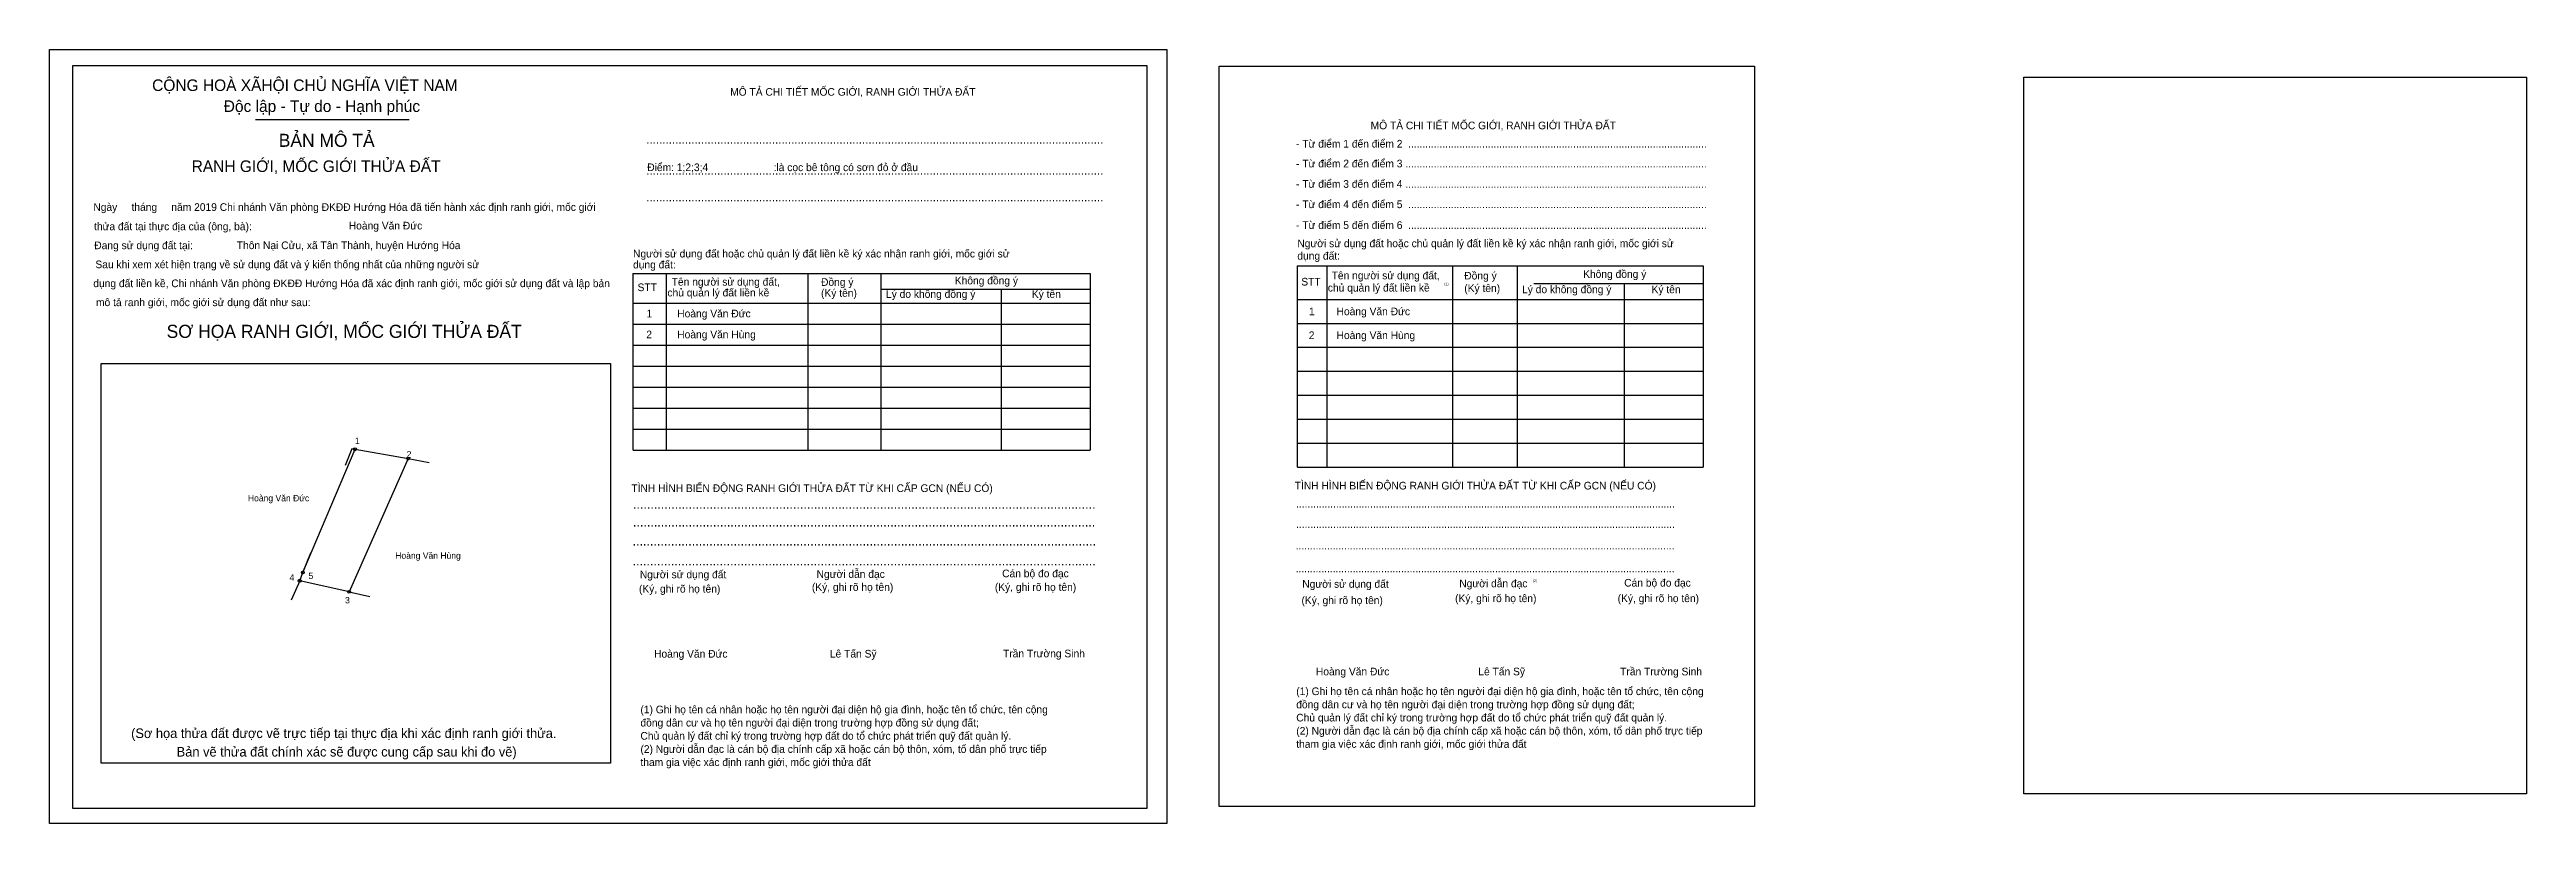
# Model space of a CAD drawing. Extents: x 129 to 540983, y 21 to 1835422.
# Drawn here: x 540546.7 to 540982.8, y 1835285.5 to 1835421.7 of the extents above.
import ezdxf

# ---------------------------------------------------------------- set-up
doc = ezdxf.new("R2010")
doc.units = 0
for name, color, linetype in [('bmtKhungInTrang1', 7, 'Continuous'), ('bmtKhungInTrang2', 7, 'Continuous'), ('bmtNoiDung', 7, 'Continuous'), ('bmtTemplate', 7, 'Continuous'), ('CanhThua', 7, 'Continuous'), ('MocDinhThua', 7, 'Continuous'), ('RauThua', 7, 'Continuous'), ('SoHieuDinhThua', 7, 'Continuous'), ('TenChuLanCan', 7, 'Continuous')]:
    doc.layers.add(name, color=color, linetype=linetype)

msp = doc.modelspace()

# ---------------------------------------------------------------- linework, layer by layer
at = {"layer": 'bmtKhungInTrang1'}
for points in [[(540546.66, 1835421.74), (540743.4, 1835421.74), (540743.4, 1835285.47), (540546.66, 1835285.47)], [(540550.74, 1835418.95), (540739.91, 1835418.95), (540739.91, 1835288.12), (540550.74, 1835288.12)]]:
    msp.add_lwpolyline(points, close=True, dxfattribs=at)
at = {"layer": 'bmtKhungInTrang2'}
msp.add_lwpolyline([(540752.66, 1835418.81), (540846.91, 1835418.81), (540846.91, 1835288.45), (540752.66, 1835288.45)], close=True, dxfattribs=at)
at = {"layer": 'bmtTemplate'}
for p, q in [((540582.95, 1835409.41), (540609.98, 1835409.41)), ((540771.57, 1835383.65), (540771.57, 1835348.21)), ((540793.74, 1835383.65), (540793.74, 1835348.21)), ((540805.14, 1835383.69), (540805.14, 1835348.21)), ((540837.88, 1835383.65), (540837.88, 1835348.21)), ((540655.24, 1835382.3), (540655.24, 1835351.18)), ((540680.2, 1835382.3), (540680.2, 1835351.18)), ((540693.03, 1835382.33), (540693.03, 1835351.18)), ((540693.03, 1835379.55), (540729.89, 1835379.55)), ((540729.89, 1835382.3), (540729.89, 1835351.18)), ((540808.04, 1835380.53), (540837.88, 1835380.53)), ((540649.42, 1835377.11), (540729.89, 1835377.11)), ((540766.4, 1835377.74), (540837.88, 1835377.74)), ((540649.42, 1835373.41), (540729.89, 1835373.41)), ((540649.42, 1835369.7), (540729.89, 1835369.7)), ((540766.4, 1835373.52), (540837.88, 1835373.52)), ((540766.4, 1835369.31), (540837.88, 1835369.31)), ((540649.42, 1835366), (540729.89, 1835366)), ((540766.4, 1835365.09), (540837.88, 1835365.09)), ((540649.42, 1835362.3), (540729.89, 1835362.3)), ((540766.4, 1835360.87), (540837.88, 1835360.87)), ((540649.42, 1835358.59), (540729.89, 1835358.59)), ((540766.4, 1835356.65), (540837.88, 1835356.65)), ((540649.42, 1835354.89), (540729.89, 1835354.89)), ((540766.4, 1835352.43), (540837.88, 1835352.43)), ((540649.42, 1835351.18), (540729.89, 1835351.18)), ((540766.4, 1835348.21), (540837.88, 1835348.21))]:
    msp.add_line(p, q, dxfattribs=at)
for points in [[(540550.74, 1835418.95), (540739.91, 1835418.95), (540739.91, 1835288.12), (540550.74, 1835288.12)], [(540894.35, 1835416.86), (540982.85, 1835416.86), (540982.85, 1835290.66), (540894.35, 1835290.66)], [(540555.74, 1835296.11), (540555.74, 1835366.47), (540645.43, 1835366.47), (540645.43, 1835296.11)]]:
    msp.add_lwpolyline(points, close=True, dxfattribs=at)
for points in [[(540766.35, 1835383.65), (540837.88, 1835383.65)], [(540766.35, 1835383.65), (540766.35, 1835348.21)], [(540649.37, 1835382.3), (540729.89, 1835382.3)], [(540649.37, 1835382.3), (540649.37, 1835351.18)], [(540714.23, 1835379.52), (540714.23, 1835351.18)], [(540823.97, 1835380.49), (540823.97, 1835348.21)]]:
    msp.add_lwpolyline(points, dxfattribs=at)
at = {"layer": 'CanhThua'}
for p, q in [((540591.28, 1835329.66), (540600.46, 1835351.36)), ((540609.81, 1835349.71), (540599.43, 1835326.24)), ((540600.46, 1835351.36), (540609.81, 1835349.71)), ((540590.71, 1835328.21), (540591.28, 1835329.66)), ((540599.43, 1835326.24), (540590.71, 1835328.21))]:
    msp.add_line(p, q, dxfattribs=at)
at = {"layer": 'MocDinhThua'}
for centre in [(540600.46, 1835351.36), (540609.81, 1835349.71), (540590.71, 1835328.21), (540591.28, 1835329.66), (540599.43, 1835326.24)]:
    msp.add_circle(centre, 0.25, dxfattribs=at)
at = {"layer": 'RauThua'}
for p, q in [((540599.91, 1835351.46), (540598.74, 1835348.49)), ((540600.46, 1835351.36), (540599.91, 1835351.46)), ((540609.81, 1835349.71), (540613.5, 1835349.04)), ((540591.28, 1835329.66), (540592.66, 1835333.14)), ((540590.71, 1835328.21), (540589.22, 1835324.77)), ((540599.43, 1835326.24), (540603.09, 1835325.42))]:
    msp.add_line(p, q, dxfattribs=at)

# ---------------------------------------------------------------- texts
at = {"layer": 'bmtNoiDung'}
for s, height, p in [('Hoàng Văn Đức', 1.3486, (540599.36, 1835390.06)), ('Thôn Nại Cửu, xã Tân Thành, huyện Hướng Hóa', 1.3486, (540579.64, 1835386.6)), ('1', 1.35, (540651.79, 1835374.58)), ('Hoàng Văn Đức ', 1.3486, (540657.2, 1835374.58)), ('1', 1.35, (540768.45, 1835374.96)), ('Hoàng Văn Đức ', 1.3486, (540773.31, 1835374.96)), ('2', 1.35, (540651.75, 1835370.9)), ('Hoàng Văn Hùng ', 1.3486, (540657.2, 1835370.9)), ('2', 1.35, (540768.41, 1835370.76)), ('Hoàng Văn Hùng ', 1.3486, (540773.31, 1835370.76)), ('Hoàng Văn Đức', 1.3486, (540653.12, 1835314.67)), ('Lê Tấn Sỹ', 1.349, (540684.08, 1835314.68)), ('Trần Trường Sinh', 1.3486, (540714.57, 1835314.72)), ('Hoàng Văn Đức', 1.3486, (540769.67, 1835311.55)), ('Lê Tấn Sỹ', 1.349, (540798.27, 1835311.55)), ('Trần Trường Sinh', 1.3486, (540823.25, 1835311.55))]:
    msp.add_text(s, height=height, dxfattribs=at).set_placement(p)
at = {"layer": 'bmtTemplate'}
for s, height, p in [('CỘNG HOÀ XÃHỘI CHỦ NGHĨA VIỆT NAM', 2.0399, (540564.73, 1835414.44)), ('Độc lập - Tự do - Hạnh phúc', 2.0399, (540577.34, 1835410.75)), ('MÔ TẢ CHI TIẾT MỐC GIỚI, RANH GIỚI THỬA ĐẤT', 1.3486, (540666.52, 1835413.61)), ('MÔ TẢ CHI TIẾT MỐC GIỚI, RANH GIỚI THỬA ĐẤT', 1.348, (540779.31, 1835407.7)), ('BẢN MÔ TẢ', 2.295, (540587.03, 1835404.61)), ('..............................................................................................................................................', 1.52602, (540651.74, 1835405.14)), ('- Từ điểm 1 đến điểm 2  .........................................................................................................', 1.34804, (540766.17, 1835404.48)), ('RANH GIỚI, MỐC GIỚI THỬA ĐẤT', 2.0399, (540571.69, 1835400.18)), ('Điểm: 1;2;3;4                       :là cọc bê tông có sơn đỏ ở đầu', 1.3486, (540651.92, 1835400.33)), ('..............................................................................................................................................', 1.52602, (540651.74, 1835399.7)), ('- Từ điểm 2 đến điểm 3 ..........................................................................................................', 1.34804, (540766.17, 1835400.99)), ('- Từ điểm 3 đến điểm 4 ..........................................................................................................', 1.34804, (540766.17, 1835397.4)), ('thửa đất tại thực địa của (ông, bà):', 1.3486, (540554.5, 1835389.93)), ('Ngày     tháng     năm 2019 Chi nhánh Văn phòng ĐKĐĐ Hướng Hóa đã tiến hành xác định ranh giới, mốc giới ', 1.34855, (540554.38, 1835393.33)), ('..............................................................................................................................................', 1.52602, (540651.74, 1835395)), ('- Từ điểm 4 đến điểm 5  .........................................................................................................', 1.34804, (540766.17, 1835393.82)), ('- Từ điểm 5 đến điểm 6  .........................................................................................................', 1.34804, (540766.17, 1835390.15)), ('Đang sử dụng đất tại:', 1.3486, (540554.54, 1835386.59)), ('Người sử dụng đất hoặc chủ quản lý đất liền kề ký xác nhận ranh giới, mốc giới sử', 1.348, (540766.4, 1835386.94)), ('Sau khi xem xét hiện trạng về sử dụng đất và ý kiến thống nhất của những người sử ', 1.3486, (540554.74, 1835383.24)), ('dụng đất:', 1.349, (540649.42, 1835383.2)), ('Người sử dụng đất hoặc chủ quản lý đất liền kề ký xác nhận ranh giới, mốc giới sử', 1.3486, (540649.42, 1835385.13)), ('dụng đất:', 1.348, (540766.4, 1835384.75)), ('Tên người sử dụng đất,', 1.348, (540772.44, 1835381.29)), ('Đồng ý', 1.348, (540795.8, 1835381.25)), ('Không đồng ý', 1.348, (540816.73, 1835381.54)), ('dụng đất liền kề, Chi nhánh Văn phòng ĐKĐĐ Hướng Hóa đã xác định ranh giới, mốc giới sử dụng đất và lập bản', 1.34855, (540554.37, 1835379.9)), ('mô tả ranh giới, mốc giới sử dụng đất như sau:', 1.3486, (540554.85, 1835376.56)), ('STT', 1.349, (540650.21, 1835379.2)), ('chủ quản lý đất liền kề', 1.3486, (540655.47, 1835378.27)), ('Tên người sử dụng đất,', 1.3486, (540656.22, 1835380.17)), ('Đồng ý', 1.349, (540682.52, 1835380.13)), ('(Ký tên)', 1.349, (540682.52, 1835378.2)), ('Lý do không đồng ý', 1.3486, (540693.96, 1835378.02)), ('Không đồng ý', 1.3486, (540706.08, 1835380.39)), ('Ký tên', 1.349, (540719.64, 1835378.02)), ('STT', 1.348, (540767.1, 1835380.19)), ('chủ quản lý đất liền kề', 1.348, (540771.77, 1835379.13)), ('(1)', 0.45, (540792.28, 1835380.24)), ('(Ký tên)', 1.348, (540795.8, 1835379.05)), ('Lý do không đồng ý', 1.348, (540805.97, 1835378.84)), ('Ký tên', 1.348, (540828.78, 1835378.84)), ('SƠ HỌA RANH GIỚI, MỐC GIỚI THỬA ĐẤT', 2.302, (540567.28, 1835370.97)), ('TÌNH HÌNH BIẾN ĐỘNG RANH GIỚI THỬA ĐẤT TỪ KHI CẤP GCN (NẾU CÓ)', 1.3486, (540649.12, 1835343.83)), ('TÌNH HÌNH BIẾN ĐỘNG RANH GIỚI THỬA ĐẤT TỪ KHI CẤP GCN (NẾU CÓ)', 1.348, (540765.94, 1835344.28)), ('.....................................................................................................................................', 1.64837, (540649.41, 1835340.9)), ('.....................................................................................................................................', 1.35006, (540766.17, 1835341.1)), ('.....................................................................................................................................', 1.65167, (540649.33, 1835334.41)), ('.....................................................................................................................................', 1.64751, (540649.41, 1835337.75)), ('.....................................................................................................................................', 1.35006, (540766.17, 1835337.52)), ('.....................................................................................................................................', 1.65081, (540649.33, 1835330.9)), ('Người sử dụng đất', 1.3486, (540650.61, 1835328.64)), ('Người dẫn đạc', 1.3486, (540681.74, 1835328.71)), ('Cán bộ đo đạc', 1.3486, (540714.42, 1835328.82)), ('.....................................................................................................................................', 1.35006, (540766.1, 1835333.72)), ('(Ký, ghi rõ họ tên)', 1.3486, (540650.46, 1835326.12)), ('(Ký, ghi rõ họ tên)', 1.3486, (540680.91, 1835326.42)), ('(Ký, ghi rõ họ tên)', 1.3486, (540713.13, 1835326.42)), ('.....................................................................................................................................', 1.35006, (540766.1, 1835329.71)), ('Người sử dụng đất', 1.348, (540767.27, 1835326.97)), ('(Ký, ghi rõ họ tên)', 1.348, (540794.18, 1835324.44)), ('Người dẫn đạc', 1.348, (540794.92, 1835327.06)), ('(2)', 0.45, (540807.86, 1835327.99)), ('(Ký, ghi rõ họ tên)', 1.348, (540822.81, 1835324.44)), ('Cán bộ đo đạc', 1.348, (540823.96, 1835327.18)), ('(Ký, ghi rõ họ tên)', 1.348, (540767.13, 1835324.1)), ('(1) Ghi họ tên cá nhân hoặc họ tên người đại diện hộ gia đình, hoặc tên tổ chức, tên cộng', 1.348, (540766.21, 1835308.07)), ('đồng dân cư và họ tên người đại diện trong trường hợp đồng sử dụng đất;', 1.348, (540650.72, 1835302.54)), ('(1) Ghi họ tên cá nhân hoặc họ tên người đại diện hộ gia đình, hoặc tên tổ chức, tên cộng', 1.348, (540650.72, 1835304.86)), ('đồng dân cư và họ tên người đại diện trong trường hợp đồng sử dụng đất;', 1.348, (540766.21, 1835305.75)), ('Chủ quản lý đất chỉ ký trong trường hợp đất do tổ chức phát triển quỹ đất quản lý.', 1.348, (540766.21, 1835303.43)), ('(Sơ họa thửa đất được vẽ trực tiếp tại thực địa khi xác định ranh giới thửa.', 1.6889, (540561.03, 1835300.51)), ('Chủ quản lý đất chỉ ký trong trường hợp đất do tổ chức phát triển quỹ đất quản lý.', 1.348, (540650.72, 1835300.22)), ('(2) Người dẫn đạc là cán bộ địa chính cấp xã hoặc cán bộ thôn, xóm, tổ dân phố trực tiếp', 1.348, (540650.72, 1835297.9)), ('tham gia việc xác định ranh giới, mốc giới thửa đất', 1.348, (540766.21, 1835298.79)), ('(2) Người dẫn đạc là cán bộ địa chính cấp xã hoặc cán bộ thôn, xóm, tổ dân phố trực tiếp', 1.348, (540766.21, 1835301.11)), ('Bản vẽ thửa đất chính xác sẽ được cung cấp sau khi đo vẽ)', 1.6889, (540569.05, 1835297.25)), ('tham gia việc xác định ranh giới, mốc giới thửa đất', 1.348, (540650.72, 1835295.58))]:
    msp.add_text(s, height=height, dxfattribs=at).set_placement(p)
at = {"layer": 'SoHieuDinhThua'}
for s, p in [('1', (540600.43, 1835352.28)), ('2', (540609.55, 1835349.89)), ('4', (540588.93, 1835328.22)), ('5', (540592.26, 1835328.52)), ('3', (540598.7, 1835324.22))]:
    msp.add_text(s, height=1.13, dxfattribs=at).set_placement(p)
at = {"layer": 'TenChuLanCan'}
for s, p in [('Hoàng Văn Đức', (540581.6, 1835342.19)), ('Hoàng Văn Hùng', (540607.54, 1835332.07))]:
    msp.add_text(s, height=1.1252, dxfattribs=at).set_placement(p)

doc.saveas('drawing.dxf')
